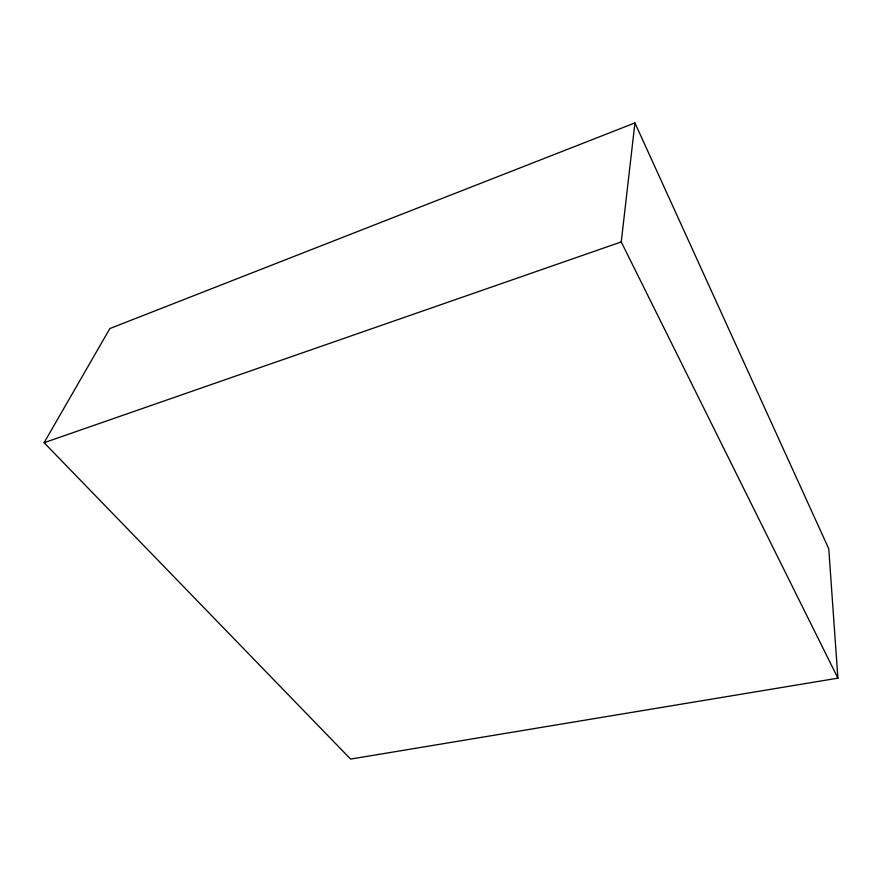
<?xml version="1.0" encoding="UTF-8"?>
<svg xmlns="http://www.w3.org/2000/svg" width="882" height="882" viewBox="0 0 882 882"><rect width="100%" height="100%" fill="white"/><g stroke="black" fill="none" stroke-linecap="round" stroke-linejoin="round"><path stroke-width="1.32" d="M837.9 678.159L621.248 241.933L634.93 122.918L109.853 328.556L44.1 442.709L350.606 759.082L837.9 678.159L828.76 548.78L634.93 122.918M44.1 442.709L621.248 241.933"/></g></svg>
